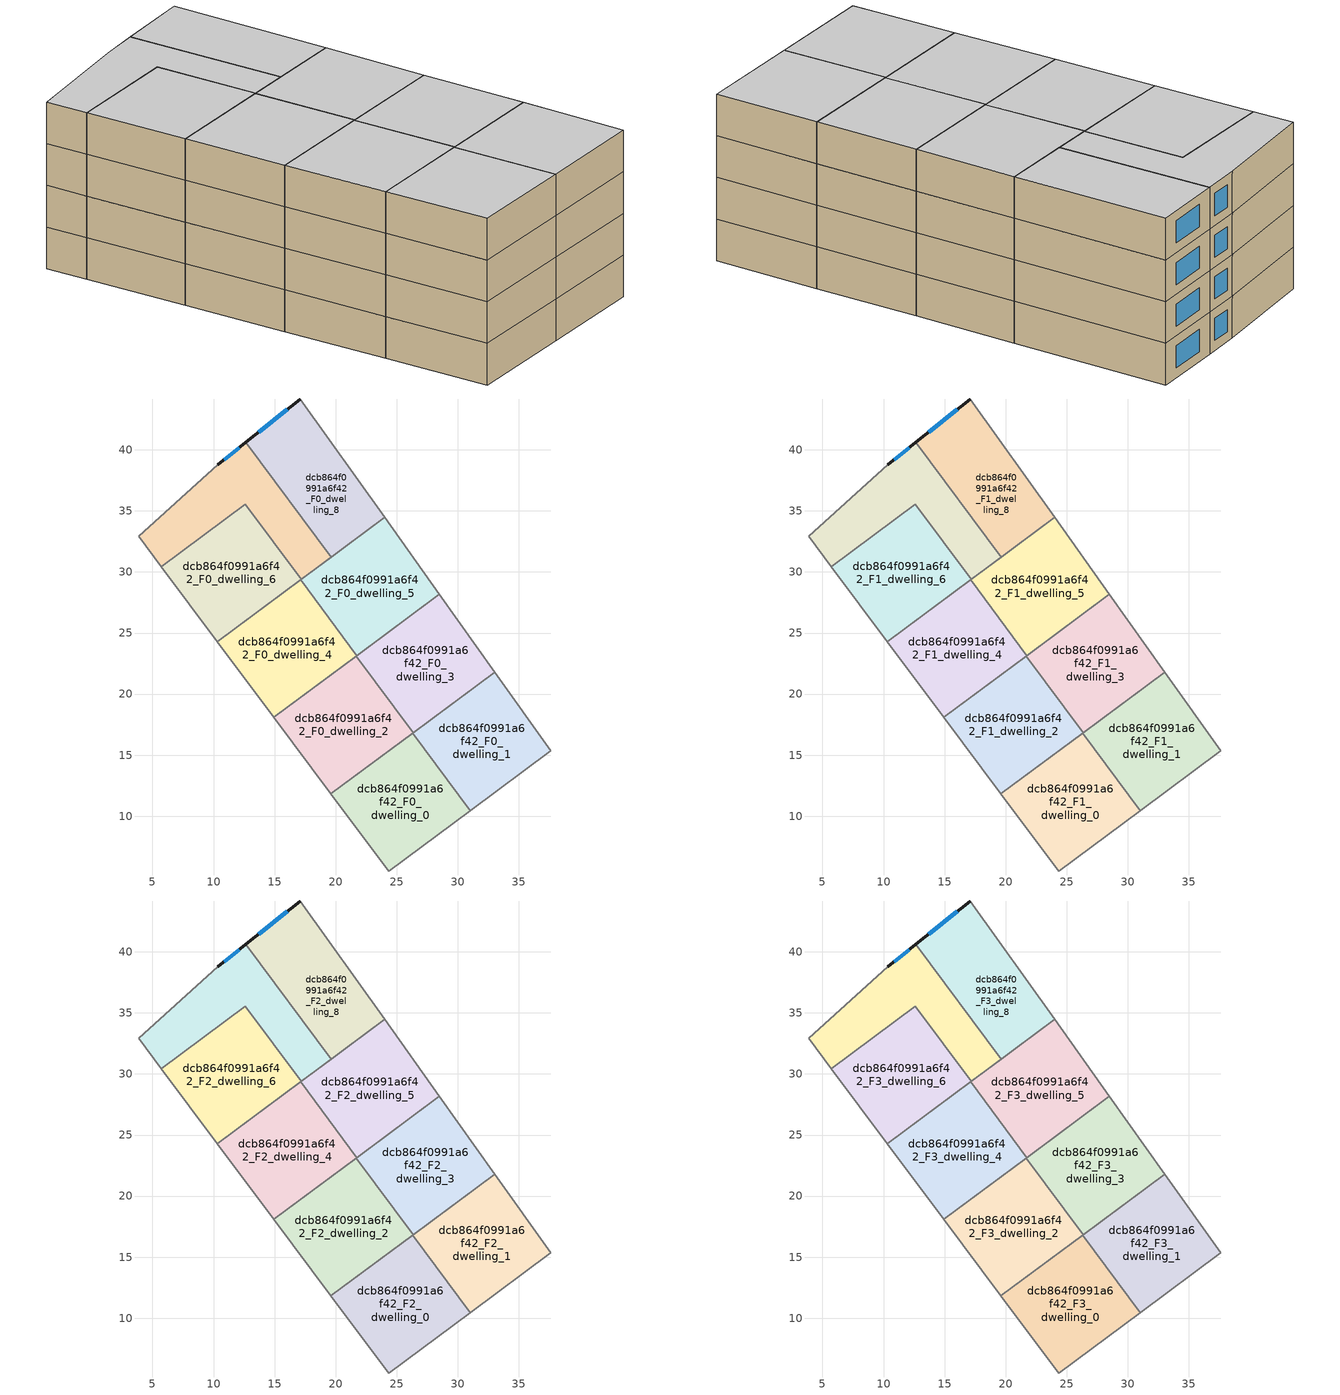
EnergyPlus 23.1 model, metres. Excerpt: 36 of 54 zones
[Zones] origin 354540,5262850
dcb864f0991a6f42_F0_dwelling_0
 floor ground (EU_floor_Construction): 26.3,16.8 31.01,10.46 24.34,5.51 19.62,11.84 z0
 wall adiabatic (EU_wall_Construction): 26.3,16.8 19.62,11.84 24.34,5.51 31.01,10.46 z0:3
 wall to dcb864f0991a6f42_F0_dwelling_1 (EU_wall_Construction): 31.01,10.46 26.3,16.8 z0:3
dcb864f0991a6f42_F0_dwelling_1
 floor ground (EU_floor_Construction): 33.04,21.8 37.62,15.37 31.01,10.46 26.3,16.8 z0
 wall adiabatic (EU_wall_Construction): 31.01,10.46 37.62,15.37 33.04,21.8 26.3,16.8 z0:3
dcb864f0991a6f42_F0_dwelling_2
 floor ground (EU_floor_Construction): 21.69,23.12 26.35,16.84 19.62,11.84 14.94,18.1 z0
 wall adiabatic (EU_wall_Construction): 21.69,23.12 14.94,18.1 19.62,11.84 26.35,16.84 z0:3
 wall to dcb864f0991a6f42_F0_dwelling_3 (EU_wall_Construction): 26.35,16.84 21.69,23.12 z0:3
dcb864f0991a6f42_F0_dwelling_3
 floor ground (EU_floor_Construction): 28.5,28.16 33.04,21.8 26.35,16.84 21.69,23.12 z0
 wall adiabatic (EU_wall_Construction): 26.35,16.84 33.04,21.8 28.5,28.16 21.69,23.12 z0:3
dcb864f0991a6f42_F0_dwelling_4
 floor ground (EU_floor_Construction): 17.13,29.37 21.74,23.15 14.94,18.1 10.31,24.3 z0
 wall adiabatic (EU_wall_Construction): 17.13,29.37 10.31,24.3 14.94,18.1 21.74,23.15 z0:3
 wall to dcb864f0991a6f42_F0_dwelling_5 (EU_wall_Construction): 21.74,23.15 17.13,29.37 z0:3
dcb864f0991a6f42_F0_dwelling_5
 floor ground (EU_floor_Construction): 24,34.46 28.5,28.16 21.74,23.15 17.13,29.37 z0
 wall adiabatic (EU_wall_Construction): 21.74,23.15 28.5,28.16 24,34.46 17.13,29.37 z0:3
dcb864f0991a6f42_F0_dwelling_6
 floor ground (EU_floor_Construction): 12.61,35.55 17.18,29.4 10.31,24.3 5.72,30.44 z0
 wall adiabatic (EU_wall_Construction): 5.72,30.44 10.31,24.3 17.18,29.4 z0:3
 wall to dcb864f0991a6f42_F0_dwelling_7 (EU_wall_Construction): 17.18,29.4 12.61,35.55 5.72,30.44 z0:3
dcb864f0991a6f42_F0_dwelling_7
 floor ground (EU_floor_Construction): 12.65,40.62 19.63,31.22 17.18,29.4 12.61,35.55 5.72,30.44 3.87,32.93 10.36,38.77 z0
 wall outside (EU_wall_Construction): 12.65,40.62 10.36,38.77 z0:3
 wall adiabatic (EU_wall_Construction): 10.36,38.77 3.87,32.93 5.72,30.44 / 17.18,29.4 19.63,31.22 z0:3
 wall to dcb864f0991a6f42_F0_dwelling_8 (EU_wall_Construction): 19.63,31.22 12.65,40.62 z0:3
 window (EU_Window_Construction): 12.11,40.18 10.9,39.21 z0.7:2.3
dcb864f0991a6f42_F0_dwelling_8
 floor ground (EU_floor_Construction): 17.08,44.17 24,34.46 19.63,31.22 12.65,40.62 z0
 wall outside (EU_wall_Construction): 17.08,44.17 12.65,40.62 z0:3
 wall adiabatic (EU_wall_Construction): 19.63,31.22 24,34.46 17.08,44.17 z0:3
 window (EU_Window_Construction): 16.04,43.33 13.69,41.45 z0.7:2.3
dcb864f0991a6f42_F1_dwelling_0
 floor to dcb864f0991a6f42_F0_dwelling_0 (EU_floor_Construction): 26.3,16.8 31.01,10.46 24.34,5.51 19.62,11.84 z3
 wall adiabatic (EU_wall_Construction): 26.3,16.8 19.62,11.84 24.34,5.51 31.01,10.46 z3:6
 wall to dcb864f0991a6f42_F1_dwelling_1 (EU_wall_Construction): 31.01,10.46 26.3,16.8 z3:6
dcb864f0991a6f42_F1_dwelling_1
 floor to dcb864f0991a6f42_F0_dwelling_1 (EU_floor_Construction): 33.04,21.8 37.62,15.37 31.01,10.46 26.3,16.8 z3
 wall adiabatic (EU_wall_Construction): 31.01,10.46 37.62,15.37 33.04,21.8 26.3,16.8 z3:6
dcb864f0991a6f42_F1_dwelling_2
 floor to dcb864f0991a6f42_F0_dwelling_2 (EU_floor_Construction): 21.69,23.12 26.35,16.84 19.62,11.84 14.94,18.1 z3
 wall adiabatic (EU_wall_Construction): 21.69,23.12 14.94,18.1 19.62,11.84 26.35,16.84 z3:6
 wall to dcb864f0991a6f42_F1_dwelling_3 (EU_wall_Construction): 26.35,16.84 21.69,23.12 z3:6
dcb864f0991a6f42_F1_dwelling_3
 floor to dcb864f0991a6f42_F0_dwelling_3 (EU_floor_Construction): 28.5,28.16 33.04,21.8 26.35,16.84 21.69,23.12 z3
 wall adiabatic (EU_wall_Construction): 26.35,16.84 33.04,21.8 28.5,28.16 21.69,23.12 z3:6
dcb864f0991a6f42_F1_dwelling_4
 floor to dcb864f0991a6f42_F0_dwelling_4 (EU_floor_Construction): 17.13,29.37 21.74,23.15 14.94,18.1 10.31,24.3 z3
 wall adiabatic (EU_wall_Construction): 17.13,29.37 10.31,24.3 14.94,18.1 21.74,23.15 z3:6
 wall to dcb864f0991a6f42_F1_dwelling_5 (EU_wall_Construction): 21.74,23.15 17.13,29.37 z3:6
dcb864f0991a6f42_F1_dwelling_5
 floor to dcb864f0991a6f42_F0_dwelling_5 (EU_floor_Construction): 24,34.46 28.5,28.16 21.74,23.15 17.13,29.37 z3
 wall adiabatic (EU_wall_Construction): 21.74,23.15 28.5,28.16 24,34.46 17.13,29.37 z3:6
dcb864f0991a6f42_F1_dwelling_6
 floor to dcb864f0991a6f42_F0_dwelling_6 (EU_floor_Construction): 12.61,35.55 17.18,29.4 10.31,24.3 5.72,30.44 z3
 wall adiabatic (EU_wall_Construction): 5.72,30.44 10.31,24.3 17.18,29.4 z3:6
 wall to dcb864f0991a6f42_F1_dwelling_7 (EU_wall_Construction): 17.18,29.4 12.61,35.55 5.72,30.44 z3:6
dcb864f0991a6f42_F1_dwelling_7
 floor to dcb864f0991a6f42_F0_dwelling_7 (EU_floor_Construction): 12.65,40.62 19.63,31.22 17.18,29.4 12.61,35.55 5.72,30.44 3.87,32.93 10.36,38.77 z3
 wall outside (EU_wall_Construction): 12.65,40.62 10.36,38.77 z3:6
 wall adiabatic (EU_wall_Construction): 10.36,38.77 3.87,32.93 5.72,30.44 / 17.18,29.4 19.63,31.22 z3:6
 wall to dcb864f0991a6f42_F1_dwelling_8 (EU_wall_Construction): 19.63,31.22 12.65,40.62 z3:6
 window (EU_Window_Construction): 12.11,40.18 10.9,39.21 z3.7:5.3
dcb864f0991a6f42_F1_dwelling_8
 floor to dcb864f0991a6f42_F0_dwelling_8 (EU_floor_Construction): 17.08,44.17 24,34.46 19.63,31.22 12.65,40.62 z3
 wall outside (EU_wall_Construction): 17.08,44.17 12.65,40.62 z3:6
 wall adiabatic (EU_wall_Construction): 19.63,31.22 24,34.46 17.08,44.17 z3:6
 window (EU_Window_Construction): 16.04,43.33 13.69,41.45 z3.7:5.3
dcb864f0991a6f42_F2_dwelling_0
 floor to dcb864f0991a6f42_F1_dwelling_0 (EU_floor_Construction): 26.3,16.8 31.01,10.46 24.34,5.51 19.62,11.84 z6
 wall adiabatic (EU_wall_Construction): 26.3,16.8 19.62,11.84 24.34,5.51 31.01,10.46 z6:9
 wall to dcb864f0991a6f42_F2_dwelling_1 (EU_wall_Construction): 31.01,10.46 26.3,16.8 z6:9
dcb864f0991a6f42_F2_dwelling_1
 floor to dcb864f0991a6f42_F1_dwelling_1 (EU_floor_Construction): 33.04,21.8 37.62,15.37 31.01,10.46 26.3,16.8 z6
 wall adiabatic (EU_wall_Construction): 31.01,10.46 37.62,15.37 33.04,21.8 26.3,16.8 z6:9
dcb864f0991a6f42_F2_dwelling_2
 floor to dcb864f0991a6f42_F1_dwelling_2 (EU_floor_Construction): 21.69,23.12 26.35,16.84 19.62,11.84 14.94,18.1 z6
 wall adiabatic (EU_wall_Construction): 21.69,23.12 14.94,18.1 19.62,11.84 26.35,16.84 z6:9
 wall to dcb864f0991a6f42_F2_dwelling_3 (EU_wall_Construction): 26.35,16.84 21.69,23.12 z6:9
dcb864f0991a6f42_F2_dwelling_3
 floor to dcb864f0991a6f42_F1_dwelling_3 (EU_floor_Construction): 28.5,28.16 33.04,21.8 26.35,16.84 21.69,23.12 z6
 wall adiabatic (EU_wall_Construction): 26.35,16.84 33.04,21.8 28.5,28.16 21.69,23.12 z6:9
dcb864f0991a6f42_F2_dwelling_4
 floor to dcb864f0991a6f42_F1_dwelling_4 (EU_floor_Construction): 17.13,29.37 21.74,23.15 14.94,18.1 10.31,24.3 z6
 wall adiabatic (EU_wall_Construction): 17.13,29.37 10.31,24.3 14.94,18.1 21.74,23.15 z6:9
 wall to dcb864f0991a6f42_F2_dwelling_5 (EU_wall_Construction): 21.74,23.15 17.13,29.37 z6:9
dcb864f0991a6f42_F2_dwelling_5
 floor to dcb864f0991a6f42_F1_dwelling_5 (EU_floor_Construction): 24,34.46 28.5,28.16 21.74,23.15 17.13,29.37 z6
 wall adiabatic (EU_wall_Construction): 21.74,23.15 28.5,28.16 24,34.46 17.13,29.37 z6:9
dcb864f0991a6f42_F2_dwelling_6
 floor to dcb864f0991a6f42_F1_dwelling_6 (EU_floor_Construction): 12.61,35.55 17.18,29.4 10.31,24.3 5.72,30.44 z6
 wall adiabatic (EU_wall_Construction): 5.72,30.44 10.31,24.3 17.18,29.4 z6:9
 wall to dcb864f0991a6f42_F2_dwelling_7 (EU_wall_Construction): 17.18,29.4 12.61,35.55 5.72,30.44 z6:9
dcb864f0991a6f42_F2_dwelling_7
 floor to dcb864f0991a6f42_F1_dwelling_7 (EU_floor_Construction): 12.65,40.62 19.63,31.22 17.18,29.4 12.61,35.55 5.72,30.44 3.87,32.93 10.36,38.77 z6
 wall outside (EU_wall_Construction): 12.65,40.62 10.36,38.77 z6:9
 wall adiabatic (EU_wall_Construction): 10.36,38.77 3.87,32.93 5.72,30.44 / 17.18,29.4 19.63,31.22 z6:9
 wall to dcb864f0991a6f42_F2_dwelling_8 (EU_wall_Construction): 19.63,31.22 12.65,40.62 z6:9
 window (EU_Window_Construction): 12.11,40.18 10.9,39.21 z6.7:8.3
dcb864f0991a6f42_F2_dwelling_8
 floor to dcb864f0991a6f42_F1_dwelling_8 (EU_floor_Construction): 17.08,44.17 24,34.46 19.63,31.22 12.65,40.62 z6
 wall outside (EU_wall_Construction): 17.08,44.17 12.65,40.62 z6:9
 wall adiabatic (EU_wall_Construction): 19.63,31.22 24,34.46 17.08,44.17 z6:9
 window (EU_Window_Construction): 16.04,43.33 13.69,41.45 z6.7:8.3
dcb864f0991a6f42_F3_dwelling_0
 floor to dcb864f0991a6f42_F2_dwelling_0 (EU_floor_Construction): 26.3,16.8 31.01,10.46 24.34,5.51 19.62,11.84 z9
 wall adiabatic (EU_wall_Construction): 26.3,16.8 19.62,11.84 24.34,5.51 31.01,10.46 z9:12
 wall to dcb864f0991a6f42_F3_dwelling_1 (EU_wall_Construction): 31.01,10.46 26.3,16.8 z9:12
 ceiling to dcb864f0991a6f42_F4_dwelling_0 (EU_floor_Construction): 31.01,10.46 26.3,16.8 19.62,11.84 24.34,5.51 z12
dcb864f0991a6f42_F3_dwelling_1
 floor to dcb864f0991a6f42_F2_dwelling_1 (EU_floor_Construction): 33.04,21.8 37.62,15.37 31.01,10.46 26.3,16.8 z9
 wall adiabatic (EU_wall_Construction): 31.01,10.46 37.62,15.37 33.04,21.8 26.3,16.8 z9:12
 ceiling to dcb864f0991a6f42_F4_dwelling_1 (EU_floor_Construction): 37.62,15.37 33.04,21.8 26.3,16.8 31.01,10.46 z12
dcb864f0991a6f42_F3_dwelling_2
 floor to dcb864f0991a6f42_F2_dwelling_2 (EU_floor_Construction): 21.69,23.12 26.35,16.84 19.62,11.84 14.94,18.1 z9
 wall adiabatic (EU_wall_Construction): 21.69,23.12 14.94,18.1 19.62,11.84 26.35,16.84 z9:12
 wall to dcb864f0991a6f42_F3_dwelling_3 (EU_wall_Construction): 26.35,16.84 21.69,23.12 z9:12
 ceiling to dcb864f0991a6f42_F4_dwelling_2 (EU_floor_Construction): 26.35,16.84 21.69,23.12 14.94,18.1 19.62,11.84 z12
dcb864f0991a6f42_F3_dwelling_3
 floor to dcb864f0991a6f42_F2_dwelling_3 (EU_floor_Construction): 28.5,28.16 33.04,21.8 26.35,16.84 21.69,23.12 z9
 wall adiabatic (EU_wall_Construction): 26.35,16.84 33.04,21.8 28.5,28.16 21.69,23.12 z9:12
 ceiling to dcb864f0991a6f42_F4_dwelling_3 (EU_floor_Construction): 33.04,21.8 28.5,28.16 21.69,23.12 26.35,16.84 z12
dcb864f0991a6f42_F3_dwelling_4
 floor to dcb864f0991a6f42_F2_dwelling_4 (EU_floor_Construction): 17.13,29.37 21.74,23.15 14.94,18.1 10.31,24.3 z9
 wall adiabatic (EU_wall_Construction): 17.13,29.37 10.31,24.3 14.94,18.1 21.74,23.15 z9:12
 wall to dcb864f0991a6f42_F3_dwelling_5 (EU_wall_Construction): 21.74,23.15 17.13,29.37 z9:12
 ceiling to dcb864f0991a6f42_F4_dwelling_4 (EU_floor_Construction): 21.74,23.15 17.13,29.37 10.31,24.3 14.94,18.1 z12
dcb864f0991a6f42_F3_dwelling_5
 floor to dcb864f0991a6f42_F2_dwelling_5 (EU_floor_Construction): 24,34.46 28.5,28.16 21.74,23.15 17.13,29.37 z9
 wall adiabatic (EU_wall_Construction): 21.74,23.15 28.5,28.16 24,34.46 17.13,29.37 z9:12
 ceiling to dcb864f0991a6f42_F4_dwelling_5 (EU_floor_Construction): 28.5,28.16 24,34.46 17.13,29.37 21.74,23.15 z12
dcb864f0991a6f42_F3_dwelling_6
 floor to dcb864f0991a6f42_F2_dwelling_6 (EU_floor_Construction): 12.61,35.55 17.18,29.4 10.31,24.3 5.72,30.44 z9
 wall adiabatic (EU_wall_Construction): 5.72,30.44 10.31,24.3 17.18,29.4 z9:12
 wall to dcb864f0991a6f42_F3_dwelling_7 (EU_wall_Construction): 17.18,29.4 12.61,35.55 5.72,30.44 z9:12
 ceiling to dcb864f0991a6f42_F4_dwelling_6 (EU_floor_Construction): 17.18,29.4 12.61,35.55 5.72,30.44 10.31,24.3 z12
dcb864f0991a6f42_F3_dwelling_7
 floor to dcb864f0991a6f42_F2_dwelling_7 (EU_floor_Construction): 12.65,40.62 19.63,31.22 17.18,29.4 12.61,35.55 5.72,30.44 3.87,32.93 10.36,38.77 z9
 wall outside (EU_wall_Construction): 12.65,40.62 10.36,38.77 z9:12
 wall adiabatic (EU_wall_Construction): 10.36,38.77 3.87,32.93 5.72,30.44 / 17.18,29.4 19.63,31.22 z9:12
 wall to dcb864f0991a6f42_F3_dwelling_8 (EU_wall_Construction): 19.63,31.22 12.65,40.62 z9:12
 window (EU_Window_Construction): 12.11,40.18 10.9,39.21 z9.7:11.3
 ceiling to dcb864f0991a6f42_F4_dwelling_7 (EU_floor_Construction): 19.63,31.22 12.65,40.62 10.36,38.77 3.87,32.93 5.72,30.44 12.61,35.55 17.18,29.4 z12
dcb864f0991a6f42_F3_dwelling_8
 floor to dcb864f0991a6f42_F2_dwelling_8 (EU_floor_Construction): 17.08,44.17 24,34.46 19.63,31.22 12.65,40.62 z9
 wall outside (EU_wall_Construction): 17.08,44.17 12.65,40.62 z9:12
 wall adiabatic (EU_wall_Construction): 19.63,31.22 24,34.46 17.08,44.17 z9:12
 window (EU_Window_Construction): 16.04,43.33 13.69,41.45 z9.7:11.3
 ceiling to dcb864f0991a6f42_F4_dwelling_8 (EU_floor_Construction): 24,34.46 17.08,44.17 12.65,40.62 19.63,31.22 z12
[Building]
EU S2 Campaign: North Axis=0; Terrain=City; Solar Distribution=FullExterior
[Site:Location]
Budapest.Ferenc.Liszt.Intl.AP: Latitude=47.437; Longitude=19.256; Time Zone=1; Elevation=185
[SizingPeriod:WeatherFileDays]
AnnualSizingPeriod: Begin Month=1; Begin Day of Month=1; End Month=12; End Day of Month=31; Day of Week for Start Day=Monday; Use Weather File Daylight Saving Period=No; Use Weather File Rain and Snow Indicators=No
[MATERIAL]
EU_InternalMass_Material: Roughness=MediumRough; Thickness=0.1; Conductivity=1; Density=1800; Specific Heat=900; Thermal Absorptance=0.9; Solar Absorptance=0.7; Visible Absorptance=0.7
[MATERIAL:NOMASS] Roughness=MediumRough; Thermal Absorptance=0.9; Solar Absorptance=0.7; Visible Absorptance=0.7
Name | Thermal Resistance
EU_wall_NoMass | 0.832559
EU_floor_NoMass | 0.872794
[WINDOWMATERIAL:SIMPLEGLAZINGSYSTEM]
EU_Window_SimpleGlazing: UFactor=2.79869; Solar Heat Gain Coefficient=0.75; Visible Transmittance=0.75
[CONSTRUCTION]
EU_wall_Construction: EU_wall_NoMass
EU_floor_Construction: EU_floor_NoMass
EU_Window_Construction: EU_Window_SimpleGlazing
EU_InternalMass_Construction: EU_InternalMass_Material
[ZONE] Type=1; Multiplier=1; Ceiling Height=autocalculate; Floor Area=autocalculate; Part of Total Floor Area=Yes
Name | Volume
dcb864f0991a6f42_F0_dwelling_0; dcb864f0991a6f42_F1_dwelling_0; dcb864f0991a6f42_F2_dwelling_0; dcb864f0991a6f42_F3_dwelling_0; dcb864f0991a6f42_F0_dwelling_2; dcb864f0991a6f42_F1_dwelling_2; dcb864f0991a6f42_F2_dwelling_2; dcb864f0991a6f42_F3_dwelling_2 | 196.965
dcb864f0991a6f42_F0_dwelling_1; dcb864f0991a6f42_F1_dwelling_1; dcb864f0991a6f42_F2_dwelling_1; dcb864f0991a6f42_F3_dwelling_1 | 196.947
dcb864f0991a6f42_F0_dwelling_3; dcb864f0991a6f42_F1_dwelling_3; dcb864f0991a6f42_F2_dwelling_3; dcb864f0991a6f42_F3_dwelling_3 | 196.978
dcb864f0991a6f42_F0_dwelling_4; dcb864f0991a6f42_F1_dwelling_4; dcb864f0991a6f42_F2_dwelling_4; dcb864f0991a6f42_F3_dwelling_4 | 196.94
dcb864f0991a6f42_F0_dwelling_5; dcb864f0991a6f42_F1_dwelling_5; dcb864f0991a6f42_F2_dwelling_5; dcb864f0991a6f42_F3_dwelling_5 | 196.964
dcb864f0991a6f42_F0_dwelling_6; dcb864f0991a6f42_F1_dwelling_6; dcb864f0991a6f42_F2_dwelling_6; dcb864f0991a6f42_F3_dwelling_6 | 196.95
dcb864f0991a6f42_F0_dwelling_7; dcb864f0991a6f42_F1_dwelling_7; dcb864f0991a6f42_F2_dwelling_7; dcb864f0991a6f42_F3_dwelling_7 | 196.972
dcb864f0991a6f42_F0_dwelling_8; dcb864f0991a6f42_F1_dwelling_8; dcb864f0991a6f42_F2_dwelling_8; dcb864f0991a6f42_F3_dwelling_8 | 196.956
[INTERNALMASS] Construction=EU_InternalMass_Construction
Name | Zone or ZoneList | Surface Area
dcb864f0991a6f42_F0_dwelling_0_EU_InternalMass | dcb864f0991a6f42_F0_dwelling_0 | 65.6549
dcb864f0991a6f42_F0_dwelling_1_EU_InternalMass | dcb864f0991a6f42_F0_dwelling_1 | 65.6506
dcb864f0991a6f42_F0_dwelling_2_EU_InternalMass | dcb864f0991a6f42_F0_dwelling_2 | 65.6566
dcb864f0991a6f42_F0_dwelling_3_EU_InternalMass | dcb864f0991a6f42_F0_dwelling_3 | 65.6583
dcb864f0991a6f42_F0_dwelling_4_EU_InternalMass | dcb864f0991a6f42_F0_dwelling_4 | 65.6477
dcb864f0991a6f42_F0_dwelling_5_EU_InternalMass | dcb864f0991a6f42_F0_dwelling_5 | 65.6525
dcb864f0991a6f42_F0_dwelling_6_EU_InternalMass | dcb864f0991a6f42_F0_dwelling_6 | 65.6513
dcb864f0991a6f42_F0_dwelling_7_EU_InternalMass | dcb864f0991a6f42_F0_dwelling_7 | 65.6572
dcb864f0991a6f42_F0_dwelling_8_EU_InternalMass | dcb864f0991a6f42_F0_dwelling_8 | 65.6499
dcb864f0991a6f42_F1_dwelling_0_EU_InternalMass | dcb864f0991a6f42_F1_dwelling_0 | 65.6549
dcb864f0991a6f42_F1_dwelling_1_EU_InternalMass | dcb864f0991a6f42_F1_dwelling_1 | 65.6506
dcb864f0991a6f42_F1_dwelling_2_EU_InternalMass | dcb864f0991a6f42_F1_dwelling_2 | 65.6566
dcb864f0991a6f42_F1_dwelling_3_EU_InternalMass | dcb864f0991a6f42_F1_dwelling_3 | 65.6583
dcb864f0991a6f42_F1_dwelling_4_EU_InternalMass | dcb864f0991a6f42_F1_dwelling_4 | 65.6477
dcb864f0991a6f42_F1_dwelling_5_EU_InternalMass | dcb864f0991a6f42_F1_dwelling_5 | 65.6525
dcb864f0991a6f42_F1_dwelling_6_EU_InternalMass | dcb864f0991a6f42_F1_dwelling_6 | 65.6513
dcb864f0991a6f42_F1_dwelling_7_EU_InternalMass | dcb864f0991a6f42_F1_dwelling_7 | 65.6572
dcb864f0991a6f42_F1_dwelling_8_EU_InternalMass | dcb864f0991a6f42_F1_dwelling_8 | 65.6499
dcb864f0991a6f42_F2_dwelling_0_EU_InternalMass | dcb864f0991a6f42_F2_dwelling_0 | 65.6549
dcb864f0991a6f42_F2_dwelling_1_EU_InternalMass | dcb864f0991a6f42_F2_dwelling_1 | 65.6506
dcb864f0991a6f42_F2_dwelling_2_EU_InternalMass | dcb864f0991a6f42_F2_dwelling_2 | 65.6566
dcb864f0991a6f42_F2_dwelling_3_EU_InternalMass | dcb864f0991a6f42_F2_dwelling_3 | 65.6583
dcb864f0991a6f42_F2_dwelling_4_EU_InternalMass | dcb864f0991a6f42_F2_dwelling_4 | 65.6477
dcb864f0991a6f42_F2_dwelling_5_EU_InternalMass | dcb864f0991a6f42_F2_dwelling_5 | 65.6525
dcb864f0991a6f42_F2_dwelling_6_EU_InternalMass | dcb864f0991a6f42_F2_dwelling_6 | 65.6513
dcb864f0991a6f42_F2_dwelling_7_EU_InternalMass | dcb864f0991a6f42_F2_dwelling_7 | 65.6572
dcb864f0991a6f42_F2_dwelling_8_EU_InternalMass | dcb864f0991a6f42_F2_dwelling_8 | 65.6499
dcb864f0991a6f42_F3_dwelling_0_EU_InternalMass | dcb864f0991a6f42_F3_dwelling_0 | 65.6549
dcb864f0991a6f42_F3_dwelling_1_EU_InternalMass | dcb864f0991a6f42_F3_dwelling_1 | 65.6506
dcb864f0991a6f42_F3_dwelling_2_EU_InternalMass | dcb864f0991a6f42_F3_dwelling_2 | 65.6566
dcb864f0991a6f42_F3_dwelling_3_EU_InternalMass | dcb864f0991a6f42_F3_dwelling_3 | 65.6583
dcb864f0991a6f42_F3_dwelling_4_EU_InternalMass | dcb864f0991a6f42_F3_dwelling_4 | 65.6477
dcb864f0991a6f42_F3_dwelling_5_EU_InternalMass | dcb864f0991a6f42_F3_dwelling_5 | 65.6525
dcb864f0991a6f42_F3_dwelling_6_EU_InternalMass | dcb864f0991a6f42_F3_dwelling_6 | 65.6513
dcb864f0991a6f42_F3_dwelling_7_EU_InternalMass | dcb864f0991a6f42_F3_dwelling_7 | 65.6572
dcb864f0991a6f42_F3_dwelling_8_EU_InternalMass | dcb864f0991a6f42_F3_dwelling_8 | 65.6499
[OTHEREQUIPMENT] Fuel Type=Electricity; Design Level Calculation Method=Watts/Area; Power per Zone Floor Area=1; Fraction Latent=0; Fraction Radiant=0; Fraction Lost=0; Carbon Dioxide Generation Rate=0; EndUse Subcategory=EU_Step8_InternalGains
Name | Zone or ZoneList or Space or SpaceList | Schedule
EU_Step8_InternalGain_dcb864f0991a6f42_F0_dwelling_0_f000 | dcb864f0991a6f42_F0_dwelling_0 | EU_Step8_GainSchedule_dcb864f0991a6f42_F0_dwelling_0_f000
EU_Step8_InternalGain_dcb864f0991a6f42_F0_dwelling_1_f000 | dcb864f0991a6f42_F0_dwelling_1 | EU_Step8_GainSchedule_dcb864f0991a6f42_F0_dwelling_1_f000
EU_Step8_InternalGain_dcb864f0991a6f42_F0_dwelling_2_f000 | dcb864f0991a6f42_F0_dwelling_2 | EU_Step8_GainSchedule_dcb864f0991a6f42_F0_dwelling_2_f000
EU_Step8_InternalGain_dcb864f0991a6f42_F0_dwelling_3_f000 | dcb864f0991a6f42_F0_dwelling_3 | EU_Step8_GainSchedule_dcb864f0991a6f42_F0_dwelling_3_f000
EU_Step8_InternalGain_dcb864f0991a6f42_F0_dwelling_4_f000 | dcb864f0991a6f42_F0_dwelling_4 | EU_Step8_GainSchedule_dcb864f0991a6f42_F0_dwelling_4_f000
EU_Step8_InternalGain_dcb864f0991a6f42_F0_dwelling_5_f000 | dcb864f0991a6f42_F0_dwelling_5 | EU_Step8_GainSchedule_dcb864f0991a6f42_F0_dwelling_5_f000
EU_Step8_InternalGain_dcb864f0991a6f42_F0_dwelling_6_f000 | dcb864f0991a6f42_F0_dwelling_6 | EU_Step8_GainSchedule_dcb864f0991a6f42_F0_dwelling_6_f000
EU_Step8_InternalGain_dcb864f0991a6f42_F0_dwelling_7_f000 | dcb864f0991a6f42_F0_dwelling_7 | EU_Step8_GainSchedule_dcb864f0991a6f42_F0_dwelling_7_f000
EU_Step8_InternalGain_dcb864f0991a6f42_F0_dwelling_8_f000 | dcb864f0991a6f42_F0_dwelling_8 | EU_Step8_GainSchedule_dcb864f0991a6f42_F0_dwelling_8_f000
EU_Step8_InternalGain_dcb864f0991a6f42_F1_dwelling_0_f000 | dcb864f0991a6f42_F1_dwelling_0 | EU_Step8_GainSchedule_dcb864f0991a6f42_F1_dwelling_0_f000
EU_Step8_InternalGain_dcb864f0991a6f42_F1_dwelling_1_f000 | dcb864f0991a6f42_F1_dwelling_1 | EU_Step8_GainSchedule_dcb864f0991a6f42_F1_dwelling_1_f000
EU_Step8_InternalGain_dcb864f0991a6f42_F1_dwelling_2_f000 | dcb864f0991a6f42_F1_dwelling_2 | EU_Step8_GainSchedule_dcb864f0991a6f42_F1_dwelling_2_f000
EU_Step8_InternalGain_dcb864f0991a6f42_F1_dwelling_3_f000 | dcb864f0991a6f42_F1_dwelling_3 | EU_Step8_GainSchedule_dcb864f0991a6f42_F1_dwelling_3_f000
EU_Step8_InternalGain_dcb864f0991a6f42_F1_dwelling_4_f000 | dcb864f0991a6f42_F1_dwelling_4 | EU_Step8_GainSchedule_dcb864f0991a6f42_F1_dwelling_4_f000
EU_Step8_InternalGain_dcb864f0991a6f42_F1_dwelling_5_f000 | dcb864f0991a6f42_F1_dwelling_5 | EU_Step8_GainSchedule_dcb864f0991a6f42_F1_dwelling_5_f000
EU_Step8_InternalGain_dcb864f0991a6f42_F1_dwelling_6_f000 | dcb864f0991a6f42_F1_dwelling_6 | EU_Step8_GainSchedule_dcb864f0991a6f42_F1_dwelling_6_f000
EU_Step8_InternalGain_dcb864f0991a6f42_F1_dwelling_7_f000 | dcb864f0991a6f42_F1_dwelling_7 | EU_Step8_GainSchedule_dcb864f0991a6f42_F1_dwelling_7_f000
EU_Step8_InternalGain_dcb864f0991a6f42_F1_dwelling_8_f000 | dcb864f0991a6f42_F1_dwelling_8 | EU_Step8_GainSchedule_dcb864f0991a6f42_F1_dwelling_8_f000
EU_Step8_InternalGain_dcb864f0991a6f42_F2_dwelling_0_f000 | dcb864f0991a6f42_F2_dwelling_0 | EU_Step8_GainSchedule_dcb864f0991a6f42_F2_dwelling_0_f000
EU_Step8_InternalGain_dcb864f0991a6f42_F2_dwelling_1_f000 | dcb864f0991a6f42_F2_dwelling_1 | EU_Step8_GainSchedule_dcb864f0991a6f42_F2_dwelling_1_f000
EU_Step8_InternalGain_dcb864f0991a6f42_F2_dwelling_2_f000 | dcb864f0991a6f42_F2_dwelling_2 | EU_Step8_GainSchedule_dcb864f0991a6f42_F2_dwelling_2_f000
EU_Step8_InternalGain_dcb864f0991a6f42_F2_dwelling_3_f000 | dcb864f0991a6f42_F2_dwelling_3 | EU_Step8_GainSchedule_dcb864f0991a6f42_F2_dwelling_3_f000
EU_Step8_InternalGain_dcb864f0991a6f42_F2_dwelling_4_f000 | dcb864f0991a6f42_F2_dwelling_4 | EU_Step8_GainSchedule_dcb864f0991a6f42_F2_dwelling_4_f000
EU_Step8_InternalGain_dcb864f0991a6f42_F2_dwelling_5_f000 | dcb864f0991a6f42_F2_dwelling_5 | EU_Step8_GainSchedule_dcb864f0991a6f42_F2_dwelling_5_f000
EU_Step8_InternalGain_dcb864f0991a6f42_F2_dwelling_6_f000 | dcb864f0991a6f42_F2_dwelling_6 | EU_Step8_GainSchedule_dcb864f0991a6f42_F2_dwelling_6_f000
EU_Step8_InternalGain_dcb864f0991a6f42_F2_dwelling_7_f000 | dcb864f0991a6f42_F2_dwelling_7 | EU_Step8_GainSchedule_dcb864f0991a6f42_F2_dwelling_7_f000
EU_Step8_InternalGain_dcb864f0991a6f42_F2_dwelling_8_f000 | dcb864f0991a6f42_F2_dwelling_8 | EU_Step8_GainSchedule_dcb864f0991a6f42_F2_dwelling_8_f000
EU_Step8_InternalGain_dcb864f0991a6f42_F3_dwelling_0_f000 | dcb864f0991a6f42_F3_dwelling_0 | EU_Step8_GainSchedule_dcb864f0991a6f42_F3_dwelling_0_f000
EU_Step8_InternalGain_dcb864f0991a6f42_F3_dwelling_1_f000 | dcb864f0991a6f42_F3_dwelling_1 | EU_Step8_GainSchedule_dcb864f0991a6f42_F3_dwelling_1_f000
EU_Step8_InternalGain_dcb864f0991a6f42_F3_dwelling_2_f000 | dcb864f0991a6f42_F3_dwelling_2 | EU_Step8_GainSchedule_dcb864f0991a6f42_F3_dwelling_2_f000
EU_Step8_InternalGain_dcb864f0991a6f42_F3_dwelling_3_f000 | dcb864f0991a6f42_F3_dwelling_3 | EU_Step8_GainSchedule_dcb864f0991a6f42_F3_dwelling_3_f000
EU_Step8_InternalGain_dcb864f0991a6f42_F3_dwelling_4_f000 | dcb864f0991a6f42_F3_dwelling_4 | EU_Step8_GainSchedule_dcb864f0991a6f42_F3_dwelling_4_f000
EU_Step8_InternalGain_dcb864f0991a6f42_F3_dwelling_5_f000 | dcb864f0991a6f42_F3_dwelling_5 | EU_Step8_GainSchedule_dcb864f0991a6f42_F3_dwelling_5_f000
EU_Step8_InternalGain_dcb864f0991a6f42_F3_dwelling_6_f000 | dcb864f0991a6f42_F3_dwelling_6 | EU_Step8_GainSchedule_dcb864f0991a6f42_F3_dwelling_6_f000
EU_Step8_InternalGain_dcb864f0991a6f42_F3_dwelling_7_f000 | dcb864f0991a6f42_F3_dwelling_7 | EU_Step8_GainSchedule_dcb864f0991a6f42_F3_dwelling_7_f000
EU_Step8_InternalGain_dcb864f0991a6f42_F3_dwelling_8_f000 | dcb864f0991a6f42_F3_dwelling_8 | EU_Step8_GainSchedule_dcb864f0991a6f42_F3_dwelling_8_f000
[ZONEVENTILATION:DESIGNFLOWRATE] Schedule=EU_AlwaysOn; Design Flow Rate Calculation Method=AirChanges/Hour; Air Changes per Hour=0.475469; Ventilation Type=Natural; Fan Pressure Rise=0; Fan Total Efficiency=1; Constant Term Coefficient=1; Temperature Term Coefficient=0; Velocity Term Coefficient=0; Velocity Squared Term Coefficient=0; Minimum Indoor Temperature=-100; Maximum Indoor Temperature=100; Delta Temperature=-100; Minimum Outdoor Temperature=-100; Maximum Outdoor Temperature=100; Maximum Wind Speed=40
Name | Zone or ZoneList or Space or SpaceList
EU_ConstantAir_dcb864f0991a6f42_F0_dwelling_0 | dcb864f0991a6f42_F0_dwelling_0
EU_ConstantAir_dcb864f0991a6f42_F0_dwelling_1 | dcb864f0991a6f42_F0_dwelling_1
EU_ConstantAir_dcb864f0991a6f42_F0_dwelling_2 | dcb864f0991a6f42_F0_dwelling_2
EU_ConstantAir_dcb864f0991a6f42_F0_dwelling_3 | dcb864f0991a6f42_F0_dwelling_3
EU_ConstantAir_dcb864f0991a6f42_F0_dwelling_4 | dcb864f0991a6f42_F0_dwelling_4
EU_ConstantAir_dcb864f0991a6f42_F0_dwelling_5 | dcb864f0991a6f42_F0_dwelling_5
EU_ConstantAir_dcb864f0991a6f42_F0_dwelling_6 | dcb864f0991a6f42_F0_dwelling_6
EU_ConstantAir_dcb864f0991a6f42_F0_dwelling_7 | dcb864f0991a6f42_F0_dwelling_7
EU_ConstantAir_dcb864f0991a6f42_F0_dwelling_8 | dcb864f0991a6f42_F0_dwelling_8
EU_ConstantAir_dcb864f0991a6f42_F1_dwelling_0 | dcb864f0991a6f42_F1_dwelling_0
EU_ConstantAir_dcb864f0991a6f42_F1_dwelling_1 | dcb864f0991a6f42_F1_dwelling_1
EU_ConstantAir_dcb864f0991a6f42_F1_dwelling_2 | dcb864f0991a6f42_F1_dwelling_2
EU_ConstantAir_dcb864f0991a6f42_F1_dwelling_3 | dcb864f0991a6f42_F1_dwelling_3
EU_ConstantAir_dcb864f0991a6f42_F1_dwelling_4 | dcb864f0991a6f42_F1_dwelling_4
EU_ConstantAir_dcb864f0991a6f42_F1_dwelling_5 | dcb864f0991a6f42_F1_dwelling_5
EU_ConstantAir_dcb864f0991a6f42_F1_dwelling_6 | dcb864f0991a6f42_F1_dwelling_6
EU_ConstantAir_dcb864f0991a6f42_F1_dwelling_7 | dcb864f0991a6f42_F1_dwelling_7
EU_ConstantAir_dcb864f0991a6f42_F1_dwelling_8 | dcb864f0991a6f42_F1_dwelling_8
EU_ConstantAir_dcb864f0991a6f42_F2_dwelling_0 | dcb864f0991a6f42_F2_dwelling_0
EU_ConstantAir_dcb864f0991a6f42_F2_dwelling_1 | dcb864f0991a6f42_F2_dwelling_1
EU_ConstantAir_dcb864f0991a6f42_F2_dwelling_2 | dcb864f0991a6f42_F2_dwelling_2
EU_ConstantAir_dcb864f0991a6f42_F2_dwelling_3 | dcb864f0991a6f42_F2_dwelling_3
EU_ConstantAir_dcb864f0991a6f42_F2_dwelling_4 | dcb864f0991a6f42_F2_dwelling_4
EU_ConstantAir_dcb864f0991a6f42_F2_dwelling_5 | dcb864f0991a6f42_F2_dwelling_5
EU_ConstantAir_dcb864f0991a6f42_F2_dwelling_6 | dcb864f0991a6f42_F2_dwelling_6
EU_ConstantAir_dcb864f0991a6f42_F2_dwelling_7 | dcb864f0991a6f42_F2_dwelling_7
EU_ConstantAir_dcb864f0991a6f42_F2_dwelling_8 | dcb864f0991a6f42_F2_dwelling_8
EU_ConstantAir_dcb864f0991a6f42_F3_dwelling_0 | dcb864f0991a6f42_F3_dwelling_0
EU_ConstantAir_dcb864f0991a6f42_F3_dwelling_1 | dcb864f0991a6f42_F3_dwelling_1
EU_ConstantAir_dcb864f0991a6f42_F3_dwelling_2 | dcb864f0991a6f42_F3_dwelling_2
EU_ConstantAir_dcb864f0991a6f42_F3_dwelling_3 | dcb864f0991a6f42_F3_dwelling_3
EU_ConstantAir_dcb864f0991a6f42_F3_dwelling_4 | dcb864f0991a6f42_F3_dwelling_4
EU_ConstantAir_dcb864f0991a6f42_F3_dwelling_5 | dcb864f0991a6f42_F3_dwelling_5
EU_ConstantAir_dcb864f0991a6f42_F3_dwelling_6 | dcb864f0991a6f42_F3_dwelling_6
EU_ConstantAir_dcb864f0991a6f42_F3_dwelling_7 | dcb864f0991a6f42_F3_dwelling_7
EU_ConstantAir_dcb864f0991a6f42_F3_dwelling_8 | dcb864f0991a6f42_F3_dwelling_8
[HVACTEMPLATE:THERMOSTAT] Constant Heating Setpoint=20; Constant Cooling Setpoint=50
EU_HeatOnly_dcb864f0991a6f42_F0_dwelling_0; EU_HeatOnly_dcb864f0991a6f42_F0_dwelling_1; EU_HeatOnly_dcb864f0991a6f42_F0_dwelling_2; EU_HeatOnly_dcb864f0991a6f42_F0_dwelling_3; EU_HeatOnly_dcb864f0991a6f42_F0_dwelling_4; EU_HeatOnly_dcb864f0991a6f42_F0_dwelling_5; EU_HeatOnly_dcb864f0991a6f42_F0_dwelling_6; EU_HeatOnly_dcb864f0991a6f42_F0_dwelling_7; EU_HeatOnly_dcb864f0991a6f42_F0_dwelling_8; EU_HeatOnly_dcb864f0991a6f42_F1_dwelling_0; EU_HeatOnly_dcb864f0991a6f42_F1_dwelling_1; EU_HeatOnly_dcb864f0991a6f42_F1_dwelling_2; EU_HeatOnly_dcb864f0991a6f42_F1_dwelling_3; EU_HeatOnly_dcb864f0991a6f42_F1_dwelling_4; EU_HeatOnly_dcb864f0991a6f42_F1_dwelling_5; EU_HeatOnly_dcb864f0991a6f42_F1_dwelling_6; EU_HeatOnly_dcb864f0991a6f42_F1_dwelling_7; EU_HeatOnly_dcb864f0991a6f42_F1_dwelling_8; EU_HeatOnly_dcb864f0991a6f42_F2_dwelling_0; EU_HeatOnly_dcb864f0991a6f42_F2_dwelling_1; EU_HeatOnly_dcb864f0991a6f42_F2_dwelling_2; EU_HeatOnly_dcb864f0991a6f42_F2_dwelling_3; EU_HeatOnly_dcb864f0991a6f42_F2_dwelling_4; EU_HeatOnly_dcb864f0991a6f42_F2_dwelling_5; EU_HeatOnly_dcb864f0991a6f42_F2_dwelling_6; EU_HeatOnly_dcb864f0991a6f42_F2_dwelling_7; EU_HeatOnly_dcb864f0991a6f42_F2_dwelling_8; EU_HeatOnly_dcb864f0991a6f42_F3_dwelling_0; EU_HeatOnly_dcb864f0991a6f42_F3_dwelling_1; EU_HeatOnly_dcb864f0991a6f42_F3_dwelling_2; EU_HeatOnly_dcb864f0991a6f42_F3_dwelling_3; EU_HeatOnly_dcb864f0991a6f42_F3_dwelling_4; EU_HeatOnly_dcb864f0991a6f42_F3_dwelling_5; EU_HeatOnly_dcb864f0991a6f42_F3_dwelling_6; EU_HeatOnly_dcb864f0991a6f42_F3_dwelling_7; EU_HeatOnly_dcb864f0991a6f42_F3_dwelling_8; EU_HeatOnly_dcb864f0991a6f42_F4_dwelling_0; EU_HeatOnly_dcb864f0991a6f42_F4_dwelling_1; EU_HeatOnly_dcb864f0991a6f42_F4_dwelling_2; EU_HeatOnly_dcb864f0991a6f42_F4_dwelling_3; EU_HeatOnly_dcb864f0991a6f42_F4_dwelling_4; EU_HeatOnly_dcb864f0991a6f42_F4_dwelling_5; EU_HeatOnly_dcb864f0991a6f42_F4_dwelling_6; EU_HeatOnly_dcb864f0991a6f42_F4_dwelling_7; EU_HeatOnly_dcb864f0991a6f42_F4_dwelling_8; EU_HeatOnly_dcb864f0991a6f42_F5_dwelling_0; EU_HeatOnly_dcb864f0991a6f42_F5_dwelling_1; EU_HeatOnly_dcb864f0991a6f42_F5_dwelling_2; EU_HeatOnly_dcb864f0991a6f42_F5_dwelling_3; EU_HeatOnly_dcb864f0991a6f42_F5_dwelling_4; EU_HeatOnly_dcb864f0991a6f42_F5_dwelling_5; EU_HeatOnly_dcb864f0991a6f42_F5_dwelling_6; EU_HeatOnly_dcb864f0991a6f42_F5_dwelling_7; EU_HeatOnly_dcb864f0991a6f42_F5_dwelling_8
[HVACTEMPLATE:ZONE:IDEALLOADSAIRSYSTEM] System Availability Schedule=EU_AlwaysOn; Maximum Heating Supply Air Temperature=50; Minimum Cooling Supply Air Temperature=13; Maximum Heating Supply Air Humidity Ratio=0.0156; Minimum Cooling Supply Air Humidity Ratio=0.0077; Heating Limit=NoLimit; Cooling Limit=NoLimit; Heating Availability Schedule=EU_AlwaysOn; Cooling Availability Schedule=EU_CoolingOff; Dehumidification Control Type=ConstantSensibleHeatRatio; Cooling Sensible Heat Ratio=0.7; Dehumidification Setpoint=60; Humidification Control Type=None; Humidification Setpoint=30; Outdoor Air Method=None; Outdoor Air Flow Rate per Person=0.00944; Outdoor Air Flow Rate per Zone Floor Area=0; Outdoor Air Flow Rate per Zone=0; Demand Controlled Ventilation Type=None; Outdoor Air Economizer Type=NoEconomizer; Heat Recovery Type=None; Sensible Heat Recovery Effectiveness=0.7; Latent Heat Recovery Effectiveness=0.65
Name | Template Thermostat
dcb864f0991a6f42_F0_dwelling_0 | EU_HeatOnly_dcb864f0991a6f42_F0_dwelling_0
dcb864f0991a6f42_F0_dwelling_1 | EU_HeatOnly_dcb864f0991a6f42_F0_dwelling_1
dcb864f0991a6f42_F0_dwelling_2 | EU_HeatOnly_dcb864f0991a6f42_F0_dwelling_2
dcb864f0991a6f42_F0_dwelling_3 | EU_HeatOnly_dcb864f0991a6f42_F0_dwelling_3
dcb864f0991a6f42_F0_dwelling_4 | EU_HeatOnly_dcb864f0991a6f42_F0_dwelling_4
dcb864f0991a6f42_F0_dwelling_5 | EU_HeatOnly_dcb864f0991a6f42_F0_dwelling_5
dcb864f0991a6f42_F0_dwelling_6 | EU_HeatOnly_dcb864f0991a6f42_F0_dwelling_6
dcb864f0991a6f42_F0_dwelling_7 | EU_HeatOnly_dcb864f0991a6f42_F0_dwelling_7
dcb864f0991a6f42_F0_dwelling_8 | EU_HeatOnly_dcb864f0991a6f42_F0_dwelling_8
dcb864f0991a6f42_F1_dwelling_0 | EU_HeatOnly_dcb864f0991a6f42_F1_dwelling_0
dcb864f0991a6f42_F1_dwelling_1 | EU_HeatOnly_dcb864f0991a6f42_F1_dwelling_1
dcb864f0991a6f42_F1_dwelling_2 | EU_HeatOnly_dcb864f0991a6f42_F1_dwelling_2
dcb864f0991a6f42_F1_dwelling_3 | EU_HeatOnly_dcb864f0991a6f42_F1_dwelling_3
dcb864f0991a6f42_F1_dwelling_4 | EU_HeatOnly_dcb864f0991a6f42_F1_dwelling_4
dcb864f0991a6f42_F1_dwelling_5 | EU_HeatOnly_dcb864f0991a6f42_F1_dwelling_5
dcb864f0991a6f42_F1_dwelling_6 | EU_HeatOnly_dcb864f0991a6f42_F1_dwelling_6
dcb864f0991a6f42_F1_dwelling_7 | EU_HeatOnly_dcb864f0991a6f42_F1_dwelling_7
dcb864f0991a6f42_F1_dwelling_8 | EU_HeatOnly_dcb864f0991a6f42_F1_dwelling_8
dcb864f0991a6f42_F2_dwelling_0 | EU_HeatOnly_dcb864f0991a6f42_F2_dwelling_0
dcb864f0991a6f42_F2_dwelling_1 | EU_HeatOnly_dcb864f0991a6f42_F2_dwelling_1
dcb864f0991a6f42_F2_dwelling_2 | EU_HeatOnly_dcb864f0991a6f42_F2_dwelling_2
dcb864f0991a6f42_F2_dwelling_3 | EU_HeatOnly_dcb864f0991a6f42_F2_dwelling_3
dcb864f0991a6f42_F2_dwelling_4 | EU_HeatOnly_dcb864f0991a6f42_F2_dwelling_4
dcb864f0991a6f42_F2_dwelling_5 | EU_HeatOnly_dcb864f0991a6f42_F2_dwelling_5
dcb864f0991a6f42_F2_dwelling_6 | EU_HeatOnly_dcb864f0991a6f42_F2_dwelling_6
dcb864f0991a6f42_F2_dwelling_7 | EU_HeatOnly_dcb864f0991a6f42_F2_dwelling_7
dcb864f0991a6f42_F2_dwelling_8 | EU_HeatOnly_dcb864f0991a6f42_F2_dwelling_8
dcb864f0991a6f42_F3_dwelling_0 | EU_HeatOnly_dcb864f0991a6f42_F3_dwelling_0
dcb864f0991a6f42_F3_dwelling_1 | EU_HeatOnly_dcb864f0991a6f42_F3_dwelling_1
dcb864f0991a6f42_F3_dwelling_2 | EU_HeatOnly_dcb864f0991a6f42_F3_dwelling_2
dcb864f0991a6f42_F3_dwelling_3 | EU_HeatOnly_dcb864f0991a6f42_F3_dwelling_3
dcb864f0991a6f42_F3_dwelling_4 | EU_HeatOnly_dcb864f0991a6f42_F3_dwelling_4
dcb864f0991a6f42_F3_dwelling_5 | EU_HeatOnly_dcb864f0991a6f42_F3_dwelling_5
dcb864f0991a6f42_F3_dwelling_6 | EU_HeatOnly_dcb864f0991a6f42_F3_dwelling_6
dcb864f0991a6f42_F3_dwelling_7 | EU_HeatOnly_dcb864f0991a6f42_F3_dwelling_7
dcb864f0991a6f42_F3_dwelling_8 | EU_HeatOnly_dcb864f0991a6f42_F3_dwelling_8
[SIZING:ZONE] Zone Cooling Design Supply Air Temperature Input Method=SupplyAirTemperature; Zone Cooling Design Supply Air Temperature=13; Zone Heating Design Supply Air Temperature Input Method=SupplyAirTemperature; Zone Heating Design Supply Air Temperature=50; Zone Cooling Design Supply Air Humidity Ratio=0.008; Zone Heating Design Supply Air Humidity Ratio=0.008; Cooling Design Air Flow Method=DesignDay; Cooling Design Air Flow Rate=0; Cooling Minimum Air Flow per Zone Floor Area=0.000762; Cooling Minimum Air Flow=0; Cooling Minimum Air Flow Fraction=0.2; Heating Design Air Flow Method=DesignDay; Heating Design Air Flow Rate=0; Heating Maximum Air Flow per Zone Floor Area=0.002032; Heating Maximum Air Flow=0.141576; Heating Maximum Air Flow Fraction=0.3; Account for Dedicated Outdoor Air System=No; Dedicated Outdoor Air System Control Strategy=NeutralSupplyAir; Dedicated Outdoor Air Low Setpoint Temperature for Design=autosize; Dedicated Outdoor Air High Setpoint Temperature for Design=autosize; Zone Load Sizing Method=Sensible Load Only No Latent Load; Zone Latent Cooling Design Supply Air Humidity Ratio Input Method=HumidityRatioDifference; Zone Cooling Design Supply Air Humidity Ratio Difference=0.005; Zone Latent Heating Design Supply Air Humidity Ratio Input Method=HumidityRatioDifference; Zone Humidification Design Supply Air Humidity Ratio Difference=0.005
dcb864f0991a6f42_F0_dwelling_0; dcb864f0991a6f42_F0_dwelling_1; dcb864f0991a6f42_F0_dwelling_2; dcb864f0991a6f42_F0_dwelling_3; dcb864f0991a6f42_F0_dwelling_4; dcb864f0991a6f42_F0_dwelling_5; dcb864f0991a6f42_F0_dwelling_6; dcb864f0991a6f42_F0_dwelling_7; dcb864f0991a6f42_F0_dwelling_8; dcb864f0991a6f42_F1_dwelling_0; dcb864f0991a6f42_F1_dwelling_1; dcb864f0991a6f42_F1_dwelling_2; dcb864f0991a6f42_F1_dwelling_3; dcb864f0991a6f42_F1_dwelling_4; dcb864f0991a6f42_F1_dwelling_5; dcb864f0991a6f42_F1_dwelling_6; dcb864f0991a6f42_F1_dwelling_7; dcb864f0991a6f42_F1_dwelling_8; dcb864f0991a6f42_F2_dwelling_0; dcb864f0991a6f42_F2_dwelling_1; dcb864f0991a6f42_F2_dwelling_2; dcb864f0991a6f42_F2_dwelling_3; dcb864f0991a6f42_F2_dwelling_4; dcb864f0991a6f42_F2_dwelling_5; dcb864f0991a6f42_F2_dwelling_6; dcb864f0991a6f42_F2_dwelling_7; dcb864f0991a6f42_F2_dwelling_8; dcb864f0991a6f42_F3_dwelling_0; dcb864f0991a6f42_F3_dwelling_1; dcb864f0991a6f42_F3_dwelling_2; dcb864f0991a6f42_F3_dwelling_3; dcb864f0991a6f42_F3_dwelling_4; dcb864f0991a6f42_F3_dwelling_5; dcb864f0991a6f42_F3_dwelling_6; dcb864f0991a6f42_F3_dwelling_7; dcb864f0991a6f42_F3_dwelling_8
[SCHEDULE:CONSTANT]
Name | Hourly Value
EU_AlwaysOn | 1
EU_CoolingOff | 0
[SCHEDULE:FILE] Column Number=1; Rows to Skip at Top=0; Number of Hours of Data=8760; Column Separator=Comma; Interpolate to Timestep=No; Minutes per Item=60; Adjust Schedule for Daylight Savings=Yes
Name | File
EU_Step8_GainSchedule_dcb864f0991a6f42_F0_dwelling_0_f000 | ../../schedules/dcb864f0991a6f42/dcb864f0991a6f42_F0_dwelling_0_f000_gain.csv
EU_Step8_GainSchedule_dcb864f0991a6f42_F0_dwelling_1_f000 | ../../schedules/dcb864f0991a6f42/dcb864f0991a6f42_F0_dwelling_1_f000_gain.csv
EU_Step8_GainSchedule_dcb864f0991a6f42_F0_dwelling_2_f000 | ../../schedules/dcb864f0991a6f42/dcb864f0991a6f42_F0_dwelling_2_f000_gain.csv
EU_Step8_GainSchedule_dcb864f0991a6f42_F0_dwelling_3_f000 | ../../schedules/dcb864f0991a6f42/dcb864f0991a6f42_F0_dwelling_3_f000_gain.csv
EU_Step8_GainSchedule_dcb864f0991a6f42_F0_dwelling_4_f000 | ../../schedules/dcb864f0991a6f42/dcb864f0991a6f42_F0_dwelling_4_f000_gain.csv
EU_Step8_GainSchedule_dcb864f0991a6f42_F0_dwelling_5_f000 | ../../schedules/dcb864f0991a6f42/dcb864f0991a6f42_F0_dwelling_5_f000_gain.csv
EU_Step8_GainSchedule_dcb864f0991a6f42_F0_dwelling_6_f000 | ../../schedules/dcb864f0991a6f42/dcb864f0991a6f42_F0_dwelling_6_f000_gain.csv
EU_Step8_GainSchedule_dcb864f0991a6f42_F0_dwelling_7_f000 | ../../schedules/dcb864f0991a6f42/dcb864f0991a6f42_F0_dwelling_7_f000_gain.csv
EU_Step8_GainSchedule_dcb864f0991a6f42_F0_dwelling_8_f000 | ../../schedules/dcb864f0991a6f42/dcb864f0991a6f42_F0_dwelling_8_f000_gain.csv
EU_Step8_GainSchedule_dcb864f0991a6f42_F1_dwelling_0_f000 | ../../schedules/dcb864f0991a6f42/dcb864f0991a6f42_F1_dwelling_0_f000_gain.csv
EU_Step8_GainSchedule_dcb864f0991a6f42_F1_dwelling_1_f000 | ../../schedules/dcb864f0991a6f42/dcb864f0991a6f42_F1_dwelling_1_f000_gain.csv
EU_Step8_GainSchedule_dcb864f0991a6f42_F1_dwelling_2_f000 | ../../schedules/dcb864f0991a6f42/dcb864f0991a6f42_F1_dwelling_2_f000_gain.csv
EU_Step8_GainSchedule_dcb864f0991a6f42_F1_dwelling_3_f000 | ../../schedules/dcb864f0991a6f42/dcb864f0991a6f42_F1_dwelling_3_f000_gain.csv
EU_Step8_GainSchedule_dcb864f0991a6f42_F1_dwelling_4_f000 | ../../schedules/dcb864f0991a6f42/dcb864f0991a6f42_F1_dwelling_4_f000_gain.csv
EU_Step8_GainSchedule_dcb864f0991a6f42_F1_dwelling_5_f000 | ../../schedules/dcb864f0991a6f42/dcb864f0991a6f42_F1_dwelling_5_f000_gain.csv
EU_Step8_GainSchedule_dcb864f0991a6f42_F1_dwelling_6_f000 | ../../schedules/dcb864f0991a6f42/dcb864f0991a6f42_F1_dwelling_6_f000_gain.csv
EU_Step8_GainSchedule_dcb864f0991a6f42_F1_dwelling_7_f000 | ../../schedules/dcb864f0991a6f42/dcb864f0991a6f42_F1_dwelling_7_f000_gain.csv
EU_Step8_GainSchedule_dcb864f0991a6f42_F1_dwelling_8_f000 | ../../schedules/dcb864f0991a6f42/dcb864f0991a6f42_F1_dwelling_8_f000_gain.csv
EU_Step8_GainSchedule_dcb864f0991a6f42_F2_dwelling_0_f000 | ../../schedules/dcb864f0991a6f42/dcb864f0991a6f42_F2_dwelling_0_f000_gain.csv
EU_Step8_GainSchedule_dcb864f0991a6f42_F2_dwelling_1_f000 | ../../schedules/dcb864f0991a6f42/dcb864f0991a6f42_F2_dwelling_1_f000_gain.csv
EU_Step8_GainSchedule_dcb864f0991a6f42_F2_dwelling_2_f000 | ../../schedules/dcb864f0991a6f42/dcb864f0991a6f42_F2_dwelling_2_f000_gain.csv
EU_Step8_GainSchedule_dcb864f0991a6f42_F2_dwelling_3_f000 | ../../schedules/dcb864f0991a6f42/dcb864f0991a6f42_F2_dwelling_3_f000_gain.csv
EU_Step8_GainSchedule_dcb864f0991a6f42_F2_dwelling_4_f000 | ../../schedules/dcb864f0991a6f42/dcb864f0991a6f42_F2_dwelling_4_f000_gain.csv
EU_Step8_GainSchedule_dcb864f0991a6f42_F2_dwelling_5_f000 | ../../schedules/dcb864f0991a6f42/dcb864f0991a6f42_F2_dwelling_5_f000_gain.csv
EU_Step8_GainSchedule_dcb864f0991a6f42_F2_dwelling_6_f000 | ../../schedules/dcb864f0991a6f42/dcb864f0991a6f42_F2_dwelling_6_f000_gain.csv
EU_Step8_GainSchedule_dcb864f0991a6f42_F2_dwelling_7_f000 | ../../schedules/dcb864f0991a6f42/dcb864f0991a6f42_F2_dwelling_7_f000_gain.csv
EU_Step8_GainSchedule_dcb864f0991a6f42_F2_dwelling_8_f000 | ../../schedules/dcb864f0991a6f42/dcb864f0991a6f42_F2_dwelling_8_f000_gain.csv
EU_Step8_GainSchedule_dcb864f0991a6f42_F3_dwelling_0_f000 | ../../schedules/dcb864f0991a6f42/dcb864f0991a6f42_F3_dwelling_0_f000_gain.csv
EU_Step8_GainSchedule_dcb864f0991a6f42_F3_dwelling_1_f000 | ../../schedules/dcb864f0991a6f42/dcb864f0991a6f42_F3_dwelling_1_f000_gain.csv
EU_Step8_GainSchedule_dcb864f0991a6f42_F3_dwelling_2_f000 | ../../schedules/dcb864f0991a6f42/dcb864f0991a6f42_F3_dwelling_2_f000_gain.csv
EU_Step8_GainSchedule_dcb864f0991a6f42_F3_dwelling_3_f000 | ../../schedules/dcb864f0991a6f42/dcb864f0991a6f42_F3_dwelling_3_f000_gain.csv
EU_Step8_GainSchedule_dcb864f0991a6f42_F3_dwelling_4_f000 | ../../schedules/dcb864f0991a6f42/dcb864f0991a6f42_F3_dwelling_4_f000_gain.csv
EU_Step8_GainSchedule_dcb864f0991a6f42_F3_dwelling_5_f000 | ../../schedules/dcb864f0991a6f42/dcb864f0991a6f42_F3_dwelling_5_f000_gain.csv
EU_Step8_GainSchedule_dcb864f0991a6f42_F3_dwelling_6_f000 | ../../schedules/dcb864f0991a6f42/dcb864f0991a6f42_F3_dwelling_6_f000_gain.csv
EU_Step8_GainSchedule_dcb864f0991a6f42_F3_dwelling_7_f000 | ../../schedules/dcb864f0991a6f42/dcb864f0991a6f42_F3_dwelling_7_f000_gain.csv
EU_Step8_GainSchedule_dcb864f0991a6f42_F3_dwelling_8_f000 | ../../schedules/dcb864f0991a6f42/dcb864f0991a6f42_F3_dwelling_8_f000_gain.csv
